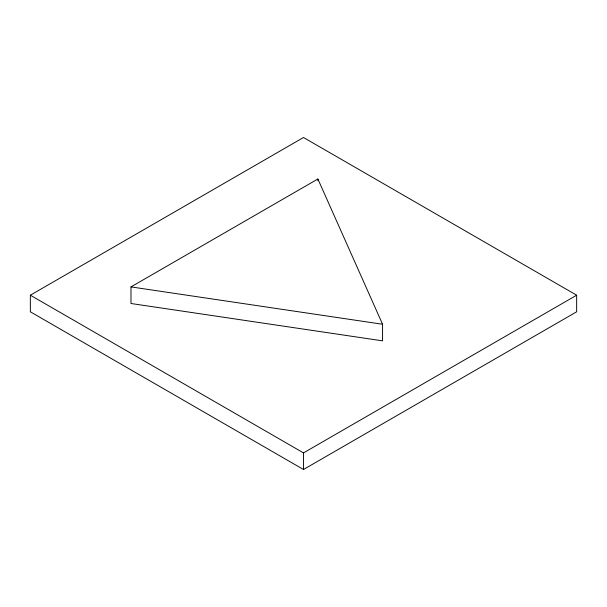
<?xml version="1.0" encoding="UTF-8"?>
<svg xmlns="http://www.w3.org/2000/svg" width="607" height="607" viewBox="0 0 607 607"><rect width="100%" height="100%" fill="white"/><g stroke="black" fill="none" stroke-linecap="round" stroke-linejoin="round"><path stroke-width="0.91" d="M30.35 295.199L303.5 137.501L576.65 295.199L576.65 311.801L303.5 469.499L30.35 311.801L30.35 295.199L303.5 452.898L576.65 295.199M130.983 286.899L317.878 178.997L382.569 324.252L382.569 340.853L130.983 303.5L130.983 286.899L382.569 324.252M317.878 178.997L317.878 180.84M303.5 452.898L303.5 469.499"/></g></svg>
